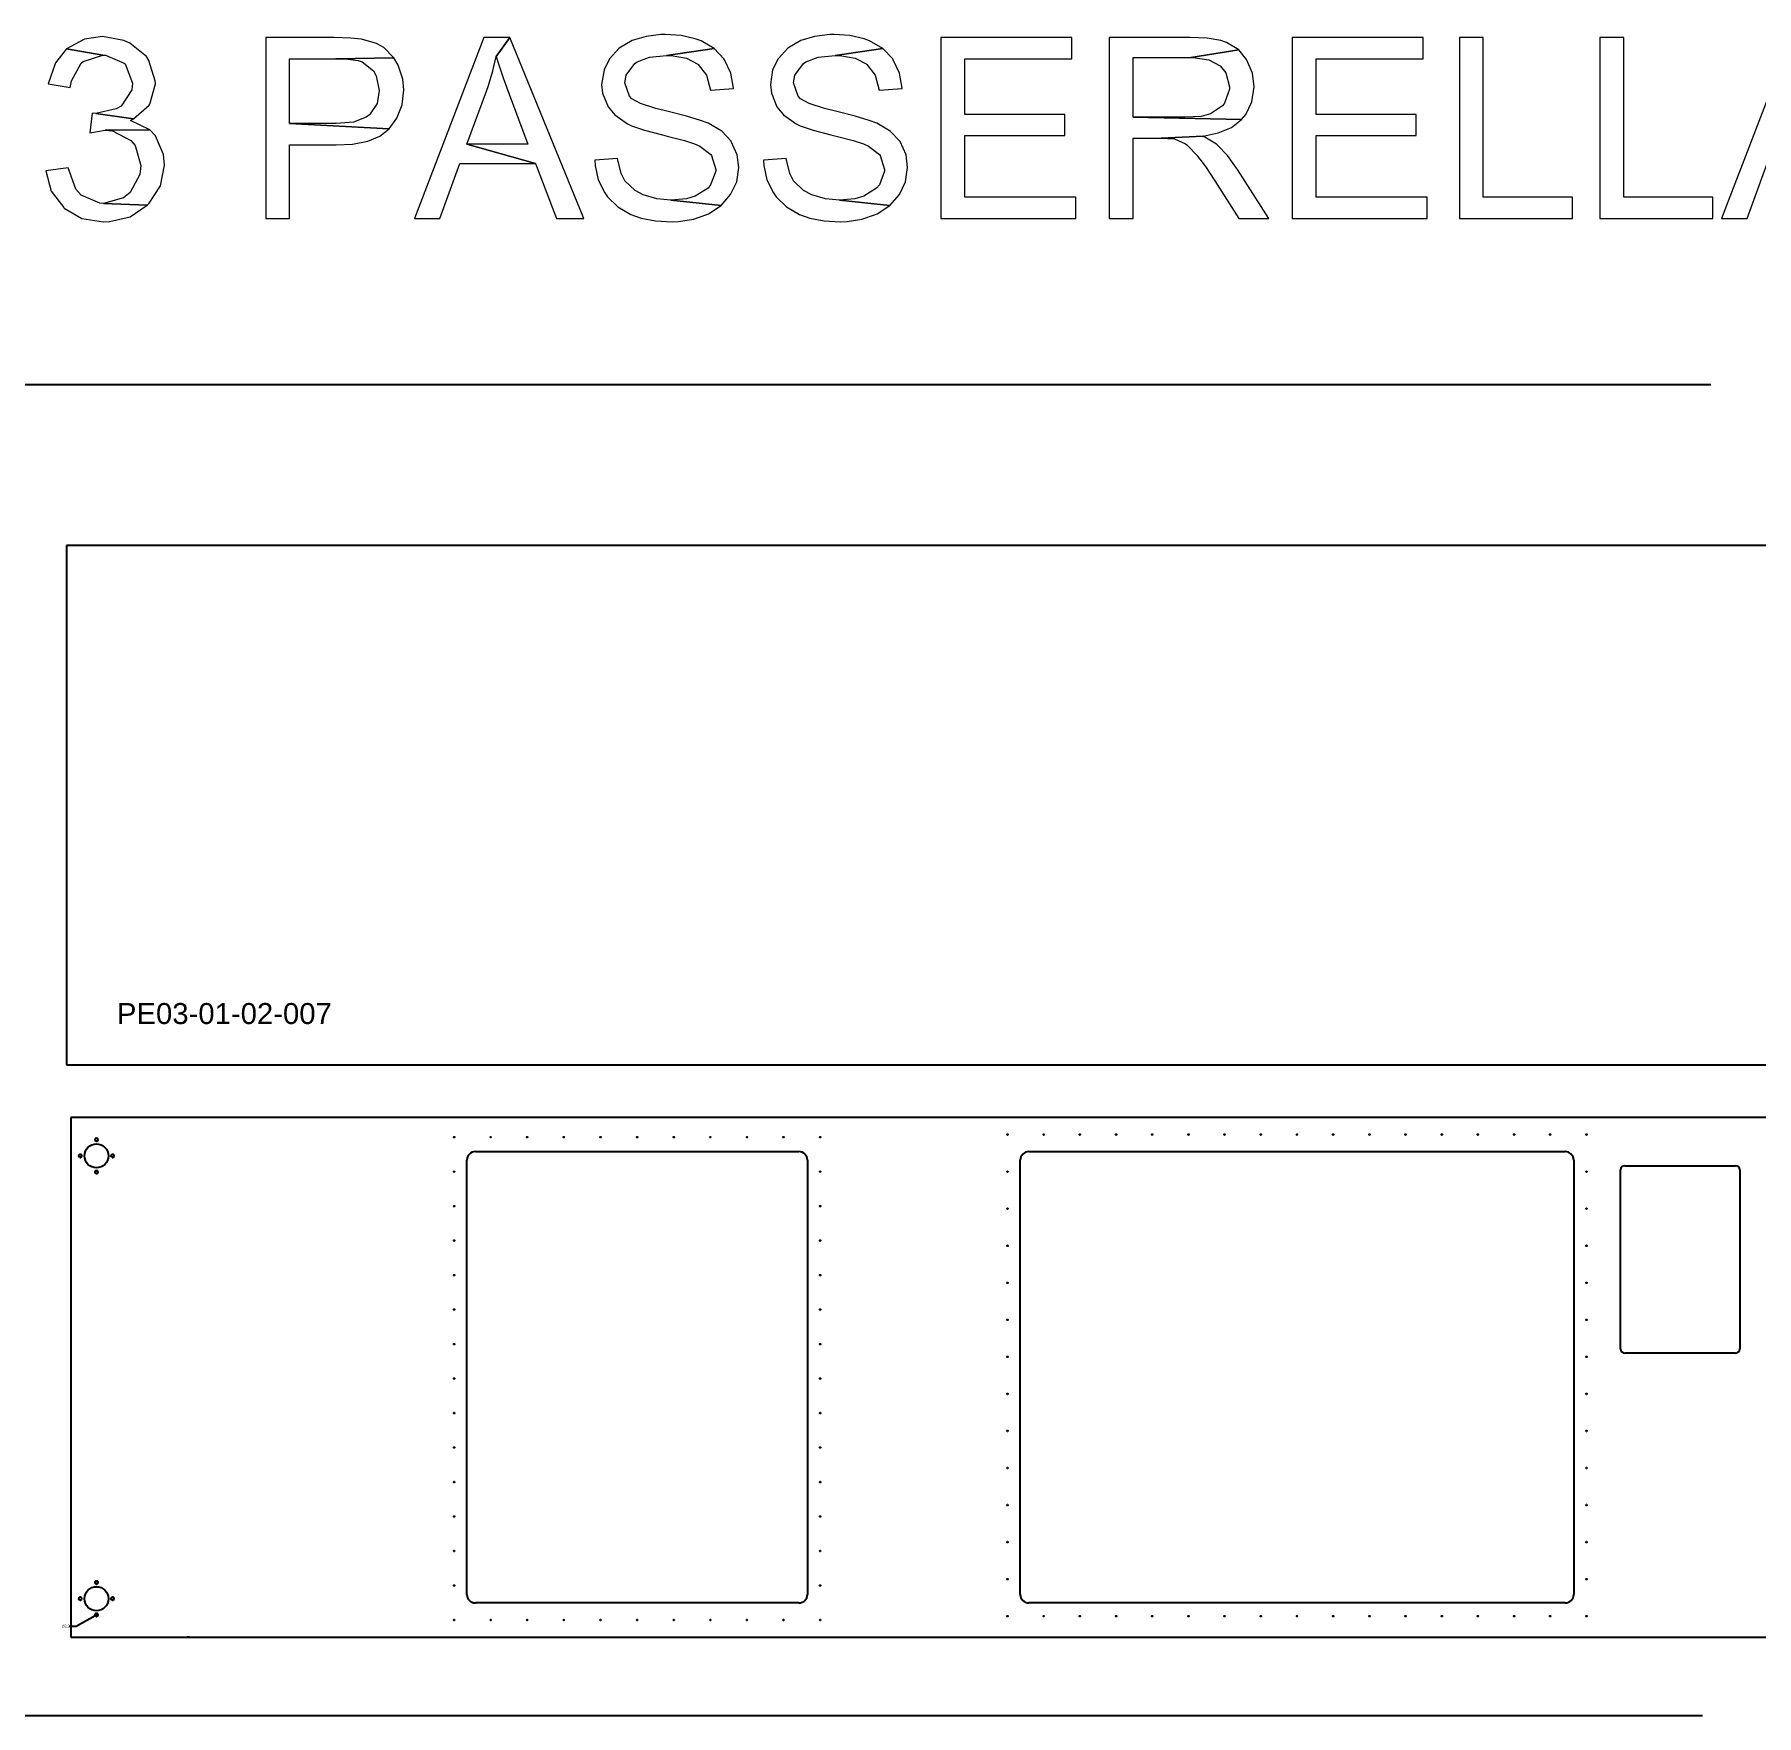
# Model space of a CAD drawing. Header units: millimetres. Extents: x 977 to 12288, y -94 to 5752.
# Drawn here: x 8145 to 10168, y 3583 to 5557 of the extents above; entities that cross this region are included whole.
import ezdxf

# ---------------------------------------------------------------- set-up
doc = ezdxf.new("R2010")
doc.units = ezdxf.units.MM
doc.linetypes.add('HIDDEN', pattern=[1.905, 1.27, -0.635])
doc.layers.add('IGES$LEVEL$17', color=179, linetype='Continuous')
doc.styles.add('SLDTEXTSTYLE0', font='TXT', dxfattribs={"width": 0.75})
doc.styles.get("Standard").update_dxf_attribs({"font": 'arial.ttf'})
doc.dimstyles.new('SLDDIMSTYLE5', dxfattribs={"dimtxt": 3.5, "dimasz": 3.302, "dimexe": 0, "dimexo": 0.0625, "dimgap": 0.875, "dimtad": 0, "dimtih": 1, "dimtoh": 1, "dimdec": 8, "dimrnd": 1e-09, "dimzin": 12, "dimdsep": 46, "dimtxsty": 'SLDTEXTSTYLE0', "dimsah": 1, "dimcen": 0, "dimadec": 0, "dimazin": 3, "dimtfac": 1, "dimtdec": 8, "dimtmove": 0, "dimatfit": 3, "dimfxl": 1, "dimfrac": 2, "dimtolj": 1, "dimtzin": 12, "dimarcsym": 0})

# ---------------------------------------------------------------- blocks, each defined once
blk = doc.blocks.new('*D140')
at = {"layer": 'Defpoints', "color": 0, "transparency": 16777216}
for p in [(8219.7, 3702.4), (8216.9, 3700.8)]:
    blk.add_point(p, dxfattribs=at)
at = {"layer": 'IGES$LEVEL$17', "color": 0, "lineweight": -2, "transparency": 16777216}
for p, q in [((8186.6, 3688.3), (8194.3, 3688.3)), ((8194.3, 3688.3), (8216.9, 3700.8))]:
    blk.add_line(p, q, dxfattribs=at)
at = {"layer": 'IGES$LEVEL$17', "color": 0, "transparency": 16777216}
blk.add_solid([(8216.6, 3701.3), (8217.1, 3700.3), (8219.7, 3702.4)], dxfattribs=at)
at = {"layer": 'IGES$LEVEL$17', "color": 0, "transparency": 16777216, "insert": (8177.8, 3690.1), "char_height": 3.5, "attachment_point": 1, "style": 'SLDTEXTSTYLE0'}
blk.add_mtext('\\A1;∅3.3', dxfattribs=at)

msp = doc.modelspace()

# ---------------------------------------------------------------- linework, layer by layer
at = {"color": 7, "linetype": 'Continuous', "lineweight": 25}
for p, q in [((12283.15329591, 4957.43327825), (8183.15329591, 4957.43327825)), ((8183.15329591, 4957.43327825), (8183.15329591, 4347.43327825)), ((8183.15329591, 4347.43327825), (12283.15329591, 4347.43327825)), ((8188.29654678, 4285.56871487), (8188.29654678, 3675.56871487)), ((12288.29654678, 4285.56871487), (8188.29654678, 4285.56871487)), ((8327.70248008, 4285.56871487), (8324.70248008, 4285.56871487)), ((8653.29654678, 3725.56871487), (8653.29654678, 4235.56871487)), ((8663.29654678, 4245.56871487), (9043.29654678, 4245.56871487)), ((9053.29654678, 4235.56871487), (9053.29654678, 3725.56871487)), ((9303.29654678, 3725.56871487), (9303.29654678, 4235.56871487)), ((9313.29654678, 4245.56871487), (9943.29654678, 4245.56871487)), ((9953.29654678, 4235.56871487), (9953.29654678, 3725.56871487)), ((10013.29654678, 4229.06871487), (10143.29654678, 4229.06871487)), ((10008.29654678, 4014.06871487), (10008.29654678, 4224.06871487)), ((10148.29654678, 4224.06871487), (10148.29654678, 4014.06871487)), ((10143.29654678, 4009.06871487), (10013.29654678, 4009.06871487)), ((9043.29654678, 3715.56871487), (8663.29654678, 3715.56871487)), ((9943.29654678, 3715.56871487), (9313.29654678, 3715.56871487)), ((8188.29654678, 3675.56871487), (12288.29654678, 3675.56871487)), ((8327.70248008, 3675.56871487), (8324.70248008, 3675.56871487))]:
    msp.add_line(p, q, dxfattribs=at)
at = {"color": 0, "lineweight": 0}
for points in [[(8225.2582845, 5554.94973497), (8204.10555569, 5551.84733474), (8183.23486327, 5540.56587937), (8225.82235727, 5533.23293339), (8228.9247575, 5533.23293339), (8250.92359546, 5523.92573271), (8252.051741, 5522.79758717), (8260.79486891, 5500.23467644), (8259.94875975, 5492.61969407), (8247.25712247, 5473.15918356), (8241.61639478, 5470.05678334), (8217.36126575, 5464.69809204), (8261.64097806, 5458.21125521), (8280.25537941, 5474.56936549), (8280.81945218, 5475.69751102), (8287.5883254, 5499.67060367), (8287.30628901, 5503.05504028), (8279.97334303, 5527.02813294), (8276.8709428, 5531.54071508), (8257.4104323, 5547.33475259), (8250.35952269, 5550.43715282)], [(8497.14135882, 5553.82158943), (8417.04302572, 5553.82158943), (8417.04302572, 5341.16615579), (8444.96462775, 5341.16615579), (8444.96462775, 5427.75132572), (8499.67968627, 5427.75132572), (8518.85816039, 5428.59743487), (8536.90848898, 5432.26390786), (8551.29234457, 5438.18667193), (8562.00972717, 5446.64776346), (8444.96462775, 5452.85256391), (8444.96462775, 5528.72035124), (8499.39764989, 5528.72035124), (8567.65045485, 5530.13053316), (8555.80492672, 5541.97606129), (8547.06179881, 5546.77067983), (8529.57554299, 5551.84733474), (8517.16594209, 5553.25751666)], [(8703.59199201, 5553.82158943), (8673.4140989, 5553.82158943), (8591.6235475, 5341.16615579), (8621.51940422, 5341.16615579), (8644.9284241, 5405.75248776), (8733.76988511, 5405.75248776), (8653.10747924, 5428.59743487), (8676.51649913, 5490.92747577), (8678.7727902, 5497.69634898), (8683.84944512, 5514.61853203), (8687.79795449, 5531.54071508)], [(8703.59199201, 5553.82158943), (8687.79795449, 5531.54071508), (8690.61831834, 5522.79758717), (8695.97700963, 5506.43947689), (8703.02791924, 5487.54303916), (8725.0267572, 5428.59743487), (8653.10747924, 5428.59743487), (8733.76988511, 5405.75248776), (8758.58908691, 5341.16615579), (8790.74123471, 5341.16615579)], [(8886.63360531, 5557.48806242), (8881.27491401, 5557.48806242), (8863.7886582, 5555.23177135), (8847.43054792, 5550.43715282), (8832.20058317, 5541.41198853), (8820.91912781, 5529.00238762), (8814.43229097, 5516.02871395), (8811.61192713, 5498.82449452), (8812.74007267, 5488.38914831), (8819.2269095, 5472.5951108), (8827.12392826, 5463.00587374), (8841.78982023, 5452.57052752), (8846.86647515, 5450.31423645), (8861.81440351, 5444.95554515), (8882.96713232, 5439.59685385), (8888.60786, 5438.18667193), (8908.91447966, 5432.82798063), (8920.76000779, 5428.87947125), (8926.96480825, 5426.3411438), (8939.93848192, 5416.46987035), (8940.78459107, 5415.34172482), (8945.86124598, 5398.98361454), (8945.5792096, 5397.00935985), (8939.65644553, 5380.93328595), (8936.55404531, 5376.98477657), (8921.32408056, 5367.6775759), (8911.17077073, 5364.57517567), (8892.83840576, 5362.88295737), (8952.06604643, 5356.67815691), (8963.06546542, 5369.3697942), (8970.3984114, 5384.31772256), (8972.93673886, 5401.23990561), (8970.96248417, 5416.18783397), (8963.91157457, 5431.6998351), (8963.91157457, 5431.98187148), (8952.6301192, 5443.82739961), (8936.55404531, 5453.13460029), (8927.8109174, 5456.5190369), (8911.45280712, 5461.59569181), (8889.73600554, 5466.95438311), (8875.35214995, 5470.33881972), (8857.30182136, 5476.26158379), (8847.14851153, 5481.90231147), (8844.32814769, 5485.0047117), (8838.96945639, 5500.79874921), (8840.37963831, 5509.8239135), (8850.53294814, 5523.36165994), (8853.35331198, 5525.33591463), (8867.73716758, 5530.97664231), (8887.76175085, 5532.66886062), (8943.60495491, 5540.84791576), (8928.37499017, 5550.15511644), (8921.60611695, 5552.41140751), (8904.96597028, 5556.35991689)], [(9084.62314698, 5557.48806242), (9079.54649207, 5557.48806242), (9061.77819986, 5555.23177135), (9045.70212597, 5550.43715282), (9030.19012484, 5541.41198853), (9018.90866947, 5529.00238762), (9012.42183264, 5516.02871395), (9009.88350518, 5498.82449452), (9011.01165072, 5488.38914831), (9017.49848755, 5472.5951108), (9025.11346993, 5463.00587374), (9040.06139829, 5452.57052752), (9044.85601682, 5450.31423645), (9060.08598156, 5444.95554515), (9080.95667399, 5439.59685385), (9086.87943805, 5438.18667193), (9106.90402133, 5432.82798063), (9119.03158584, 5428.87947125), (9124.95434991, 5426.3411438), (9137.92802358, 5416.46987035), (9138.77413273, 5415.34172482), (9143.85078765, 5398.98361454), (9143.85078765, 5397.00935985), (9137.92802358, 5380.93328595), (9134.54358697, 5376.98477657), (9119.59565861, 5367.6775759), (9109.1603124, 5364.57517567), (9091.10998381, 5362.88295737), (9150.0555881, 5356.67815691), (9161.33704347, 5369.3697942), (9168.38795307, 5384.31772256), (9170.92628053, 5401.23990561), (9169.23406222, 5416.18783397), (9162.18315262, 5431.6998351), (9161.90111623, 5431.98187148), (9150.61966087, 5443.82739961), (9134.82562336, 5453.13460029), (9125.80045906, 5456.5190369), (9109.44234878, 5461.59569181), (9087.72554721, 5466.95438311), (9073.34169161, 5470.33881972), (9055.29136303, 5476.26158379), (9045.1380532, 5481.90231147), (9042.31768936, 5485.0047117), (9036.95899806, 5500.79874921), (9038.36917998, 5509.8239135), (9048.80452619, 5523.36165994), (9051.34285365, 5525.33591463), (9065.72670924, 5530.97664231), (9085.75129252, 5532.66886062), (9141.87653296, 5540.84791576), (9126.36453183, 5550.15511644), (9119.877695, 5552.41140751), (9103.23754833, 5556.35991689)], [(9363.83916728, 5553.82158943), (9209.84730154, 5553.82158943), (9209.84730154, 5341.16615579), (9368.63378581, 5341.16615579), (9368.63378581, 5366.26739398), (9238.05093995, 5366.26739398), (9238.05093995, 5438.7507447), (9355.66011214, 5438.7507447), (9355.66011214, 5463.5699465), (9238.05093995, 5463.5699465), (9238.05093995, 5528.72035124), (9363.83916728, 5528.72035124)], [(9502.31903189, 5553.82158943), (9407.8368432, 5553.82158943), (9407.8368432, 5341.16615579), (9436.04048162, 5341.16615579), (9436.04048162, 5435.64834447), (9468.75670218, 5435.64834447), (9518.1130694, 5437.90463555), (9535.59932522, 5441.85314493), (9551.39336273, 5448.33998176), (9563.23889087, 5457.64718244), (9436.04048162, 5460.18550989), (9436.04048162, 5530.41256955), (9503.44717743, 5530.41256955), (9559.85445426, 5539.43773384), (9545.47059867, 5548.18086175), (9538.98376183, 5550.43715282), (9522.90768793, 5552.97548028)], [(9776.45839728, 5553.82158943), (9622.46653154, 5553.82158943), (9622.46653154, 5341.16615579), (9781.25301581, 5341.16615579), (9781.25301581, 5366.26739398), (9650.67016995, 5366.26739398), (9650.67016995, 5438.7507447), (9768.27934214, 5438.7507447), (9768.27934214, 5463.5699465), (9650.67016995, 5463.5699465), (9650.67016995, 5528.72035124), (9776.45839728, 5528.72035124)], [(9846.96749331, 5553.82158943), (9819.04589128, 5553.82158943), (9819.04589128, 5341.16615579), (9951.88502821, 5341.16615579), (9951.88502821, 5366.26739398), (9846.96749331, 5366.26739398)], [(10012.24081442, 5553.82158943), (9984.037176, 5553.82158943), (9984.037176, 5341.16615579), (10116.87631293, 5341.16615579), (10116.87631293, 5366.26739398), (10012.24081442, 5366.26739398)], [(10238.99806727, 5553.82158943), (10208.82017416, 5553.82158943), (10127.02962276, 5341.16615579), (10156.92547948, 5341.16615579), (10180.33449937, 5405.75248776), (10269.17596037, 5405.75248776), (10188.51355451, 5428.59743487), (10211.92257439, 5490.92747577), (10214.17886546, 5497.69634898), (10219.25552038, 5514.61853203), (10223.20402975, 5531.54071508)], [(8183.23486327, 5540.56587937), (8169.97915321, 5524.20776909), (8161.51806169, 5499.67060367), (8187.46540903, 5495.15802153), (8189.15762733, 5503.05504028), (8200.4390827, 5523.64369633), (8202.69537377, 5525.61795101), (8225.82235727, 5533.23293339)], [(8567.65045485, 5530.13053316), (8499.39764989, 5528.72035124), (8510.96114164, 5528.72035124), (8525.62703361, 5527.02813294), (8530.42165214, 5525.33591463), (8543.6773622, 5514.61853203), (8546.77976242, 5508.69576797), (8550.16419903, 5491.49154853), (8547.90790796, 5476.26158379), (8538.88274367, 5463.00587374), (8534.93423429, 5460.18550989), (8520.26834231, 5454.54478221), (8499.96172266, 5452.85256391), (8444.96462775, 5452.85256391), (8562.00972717, 5446.64776346), (8571.03489146, 5459.05736436), (8577.23969191, 5474.85140187), (8579.2139466, 5492.33765769), (8578.08580106, 5505.02929497), (8572.72710976, 5521.38740525)], [(8943.60495491, 5540.84791576), (8887.76175085, 5532.66886062), (8893.40247853, 5532.66886062), (8911.45280712, 5529.56646039), (8924.70851717, 5522.51555079), (8924.99055356, 5522.23351441), (8934.861827, 5509.54187712), (8939.37440915, 5492.0556213), (8966.44990202, 5494.02987599), (8966.44990202, 5494.59394876), (8963.3475018, 5512.08020458), (8956.01455581, 5527.5922057), (8955.16844666, 5528.72035124)], [(9141.87653296, 5540.84791576), (9085.75129252, 5532.66886062), (9091.3920202, 5532.66886062), (9109.44234878, 5529.56646039), (9122.98009522, 5522.51555079), (9122.98009522, 5522.23351441), (9132.85136867, 5509.54187712), (9137.6459872, 5492.0556213), (9164.43944369, 5494.02987599), (9164.43944369, 5494.59394876), (9161.61907985, 5512.08020458), (9154.00409748, 5527.5922057), (9153.44002471, 5528.72035124)], [(9559.85445426, 5539.43773384), (9503.44717743, 5530.41256955), (9506.26754127, 5530.41256955), (9524.88194262, 5527.5922057), (9538.13765268, 5520.82333248), (9544.9065259, 5512.36224096), (9548.85503527, 5496.00413068), (9548.85503527, 5493.18376684), (9543.21430759, 5476.82565656), (9540.95801652, 5473.72325633), (9526.85619731, 5464.13401927), (9515.85677833, 5461.31365543), (9496.67830421, 5460.18550989), (9436.04048162, 5460.18550989), (9563.23889087, 5457.64718244), (9568.0335094, 5463.5699465), (9575.36645538, 5478.51787486), (9577.90478284, 5496.00413068), (9575.93052815, 5512.08020458), (9569.16165493, 5527.87424209)], [(8213.13071999, 5464.98012842), (8210.31035614, 5441.85314493), (8228.64272111, 5444.95554515), (8280.81945218, 5445.51961792), (8258.25654145, 5456.5190369), (8261.64097806, 5458.21125521), (8217.36126575, 5464.69809204)], [(8280.81945218, 5445.51961792), (8228.64272111, 5444.95554515), (8237.10381264, 5444.109436), (8258.53857783, 5433.11001702), (8263.61523275, 5427.18725295), (8270.38410597, 5403.49619668), (8269.25596043, 5393.06085047), (8257.69246868, 5371.90812166), (8250.07748631, 5365.70332121), (8226.38643004, 5358.93444799), (8277.71705195, 5356.9601933), (8280.25537941, 5359.21648437), (8293.51108947, 5379.80514041), (8298.02367161, 5404.06026945), (8296.89552608, 5416.46987035), (8287.5883254, 5438.46870832)], [(9518.1130694, 5437.90463555), (9468.75670218, 5435.64834447), (9484.26870331, 5434.80223532), (9497.24237698, 5428.87947125), (9498.93459528, 5427.75132572), (9511.62623257, 5414.77765205), (9511.62623257, 5414.49561566), (9520.65139686, 5402.36805115), (9531.93285223, 5385.4458681), (9559.85445426, 5341.16615579), (9595.39103866, 5341.16615579), (9558.44427234, 5398.98361454), (9557.3161268, 5400.39379646), (9546.5987442, 5415.34172482), (9535.03525245, 5427.46928933), (9533.62507053, 5428.59743487)], [(8184.92708157, 5400.95786922), (8158.69769785, 5397.29139623), (8165.18453468, 5373.60033996), (8179.85042666, 5354.13982946), (8180.41449943, 5353.57575669), (8201.00315547, 5341.44819217), (8226.38643004, 5337.49968279), (8233.43733964, 5337.78171918), (8257.69246868, 5343.42244686), (8277.71705195, 5356.9601933), (8226.38643004, 5358.93444799), (8222.43792066, 5359.21648437), (8200.15704632, 5368.80572143), (8194.23428225, 5375.85663104)], [(8830.22632849, 5411.95728821), (8803.71490838, 5409.70099713), (8803.99694476, 5403.77823307), (8807.66341775, 5386.85605002), (8815.27840013, 5371.34404889), (8818.66283674, 5366.83146674), (8830.50836487, 5354.98593861), (8846.020366, 5345.96077432), (8857.86589413, 5341.73022856), (8874.78807718, 5338.62782833), (8894.24858768, 5337.49968279), (8901.86357006, 5337.78171918), (8919.34982587, 5340.60208302), (8935.14386339, 5345.96077432), (8937.11811807, 5346.80688347), (8952.06604643, 5356.67815691), (8892.83840576, 5362.88295737), (8876.48029548, 5364.29313929), (8860.40422159, 5369.08775782), (8850.81498453, 5374.16441273), (8838.96945639, 5385.72790448), (8834.45687425, 5394.18899601)], [(9028.21587015, 5411.95728821), (9001.70445004, 5409.70099713), (9001.98648643, 5403.77823307), (9005.65295942, 5386.85605002), (9013.54997818, 5371.34404889), (9016.6523784, 5366.83146674), (9028.77994292, 5354.98593861), (9044.00990766, 5345.96077432), (9056.13747218, 5341.73022856), (9073.05965523, 5338.62782833), (9092.23812935, 5337.49968279), (9099.85311172, 5337.78171918), (9117.33936754, 5340.60208302), (9133.41544144, 5345.96077432), (9135.38969612, 5346.80688347), (9150.0555881, 5356.67815691), (9091.10998381, 5362.88295737), (9074.46983715, 5364.29313929), (9058.39376325, 5369.08775782), (9048.80452619, 5374.16441273), (9036.95899806, 5385.72790448), (9032.7284523, 5394.18899601)]]:
    msp.add_lwpolyline(points, close=True, dxfattribs=at)
for points in [[(6844.76147532, 5146.31600859), (10114.27231226, 5146.31600859)], [(6835.20999809, 3583.36979072), (10104.72083503, 3583.36979072)]]:
    msp.add_lwpolyline(points)
at = {"color": 7, "linetype": 'Continuous', "lineweight": 25}
for centre, radius in [((8218.29654678, 4240.56871487), 14.1), ((8218.29654678, 4259.56871487), 1.65), ((8638.29654678, 4262.56871487), 0.5), ((8681.29654678, 4262.56871487), 0.5), ((8724.29654678, 4262.56871487), 0.5), ((8767.29654678, 4262.56871487), 0.5), ((8810.29654678, 4262.56871487), 0.5), ((8853.29654678, 4262.56871487), 0.5), ((8896.29654678, 4262.56871487), 0.5), ((8939.29654678, 4262.56871487), 0.5), ((8982.29654678, 4262.56871487), 0.5), ((9025.29654678, 4262.56871487), 0.5), ((9068.29654678, 4262.56871487), 0.5), ((9288.29654678, 4265.56871487), 0.5), ((9330.79654678, 4265.56871487), 0.5), ((9373.29654678, 4265.56871487), 0.5), ((9415.79654678, 4265.56871487), 0.5), ((9458.29654678, 4265.56871487), 0.5), ((9500.79654678, 4265.56871487), 0.5), ((9543.29654678, 4265.56871487), 0.5), ((9585.79654678, 4265.56871487), 0.5), ((9628.29654678, 4265.56871487), 0.5), ((9670.79654678, 4265.56871487), 0.5), ((9713.29654678, 4265.56871487), 0.5), ((9755.79654678, 4265.56871487), 0.5), ((9798.29654678, 4265.56871487), 0.5), ((9840.79654678, 4265.56871487), 0.5), ((9883.29654678, 4265.56871487), 0.5), ((9925.79654678, 4265.56871487), 0.5), ((9968.29654678, 4265.56871487), 0.5), ((8199.29654678, 4240.56871487), 1.65), ((8237.29654678, 4240.56871487), 1.65), ((8218.29654678, 4221.56871487), 1.65), ((8638.29654678, 4222.06871487), 0.5), ((9068.29654678, 4222.06871487), 0.5), ((9288.29654678, 4222.06871487), 0.5), ((9968.29654678, 4222.06871487), 0.5), ((8638.29654678, 4181.56871487), 0.5), ((9068.29654678, 4181.56871487), 0.5), ((9288.29654678, 4178.56871487), 0.5), ((9968.29654678, 4178.56871487), 0.5), ((8638.29654678, 4141.06871487), 0.5), ((9068.29654678, 4141.06871487), 0.5), ((9288.29654678, 4135.06871487), 0.5), ((9968.29654678, 4135.06871487), 0.5), ((8638.29654678, 4100.56871487), 0.5), ((9068.29654678, 4100.56871487), 0.5), ((9288.29654678, 4091.56871487), 0.5), ((9968.29654678, 4091.56871487), 0.5), ((8638.29654678, 4060.06871487), 0.5), ((9068.29654678, 4060.06871487), 0.5), ((9288.29654678, 4048.06871487), 0.5), ((9968.29654678, 4048.06871487), 0.5), ((8638.29654678, 4019.56871487), 0.5), ((9068.29654678, 4019.56871487), 0.5), ((9288.29654678, 4004.56871487), 0.5), ((9968.29654678, 4004.56871487), 0.5), ((8638.29654678, 3979.06871487), 0.5), ((9068.29654678, 3979.06871487), 0.5), ((9288.29654678, 3961.06871487), 0.5), ((9968.29654678, 3961.06871487), 0.5), ((8638.29654678, 3938.56871487), 0.5), ((9068.29654678, 3938.56871487), 0.5), ((9288.29654678, 3917.56871487), 0.5), ((9968.29654678, 3917.56871487), 0.5), ((8638.29654678, 3898.06871487), 0.5), ((9068.29654678, 3898.06871487), 0.5), ((9288.29654678, 3874.06871487), 0.5), ((9968.29654678, 3874.06871487), 0.5), ((8638.29654678, 3857.56871487), 0.5), ((9068.29654678, 3857.56871487), 0.5), ((9288.29654678, 3830.56871487), 0.5), ((9968.29654678, 3830.56871487), 0.5), ((8638.29654678, 3817.06871487), 0.5), ((9068.29654678, 3817.06871487), 0.5), ((9288.29654678, 3787.06871487), 0.5), ((9968.29654678, 3787.06871487), 0.5), ((8638.29654678, 3776.56871487), 0.5), ((9068.29654678, 3776.56871487), 0.5), ((9288.29654678, 3743.56871487), 0.5), ((9968.29654678, 3743.56871487), 0.5), ((8199.29654678, 3720.56871487), 1.65), ((8218.29654678, 3720.56871487), 14.1), ((8218.29654678, 3739.56871487), 1.65), ((8237.29654678, 3720.56871487), 1.65), ((8638.29654678, 3736.06871487), 0.5), ((9068.29654678, 3736.06871487), 0.5), ((8218.29654678, 3701.56871487), 1.65), ((8638.29654678, 3695.56871487), 0.5), ((8681.29654678, 3695.56871487), 0.5), ((8724.29654678, 3695.56871487), 0.5), ((8767.29654678, 3695.56871487), 0.5), ((8810.29654678, 3695.56871487), 0.5), ((8853.29654678, 3695.56871487), 0.5), ((8896.29654678, 3695.56871487), 0.5), ((8939.29654678, 3695.56871487), 0.5), ((8982.29654678, 3695.56871487), 0.5), ((9025.29654678, 3695.56871487), 0.5), ((9068.29654678, 3695.56871487), 0.5), ((9288.29654678, 3700.06871487), 0.5), ((9330.79654678, 3700.06871487), 0.5), ((9373.29654678, 3700.06871487), 0.5), ((9415.79654678, 3700.06871487), 0.5), ((9458.29654678, 3700.06871487), 0.5), ((9500.79654678, 3700.06871487), 0.5), ((9543.29654678, 3700.06871487), 0.5), ((9585.79654678, 3700.06871487), 0.5), ((9628.29654678, 3700.06871487), 0.5), ((9670.79654678, 3700.06871487), 0.5), ((9713.29654678, 3700.06871487), 0.5), ((9755.79654678, 3700.06871487), 0.5), ((9798.29654678, 3700.06871487), 0.5), ((9840.79654678, 3700.06871487), 0.5), ((9883.29654678, 3700.06871487), 0.5), ((9925.79654678, 3700.06871487), 0.5), ((9968.29654678, 3700.06871487), 0.5)]:
    msp.add_circle(centre, radius, dxfattribs=at)
at = {"color": 7, "linetype": 'HIDDEN', "lineweight": 18}
for centre in [(8218.29654678, 4259.56871487), (8199.29654678, 4240.56871487), (8237.29654678, 4240.56871487), (8218.29654678, 4221.56871487), (8199.29654678, 3720.56871487), (8218.29654678, 3739.56871487), (8237.29654678, 3720.56871487), (8218.29654678, 3701.56871487)]:
    msp.add_arc(centre, 2.15, 255, 195, dxfattribs=at)
at = {"color": 7, "linetype": 'Continuous', "lineweight": 25}
for centre, radius, start, end in [((8663.29654678, 4235.56871487), 10, 90, 180), ((9043.29654678, 4235.56871487), 10, 0, 90), ((9313.29654678, 4235.56871487), 10, 90, 180), ((9943.29654678, 4235.56871487), 10, 0, 90), ((10013.29654678, 4224.06871487), 5, 90, 180), ((10143.29654678, 4224.06871487), 5, 0, 90), ((10013.29654678, 4014.06871487), 5, 180, 270), ((10143.29654678, 4014.06871487), 5, 270, 0), ((8663.29654678, 3725.56871487), 10, 180, 270), ((9043.29654678, 3725.56871487), 10, 270, 0), ((9313.29654678, 3725.56871487), 10, 180, 270), ((9943.29654678, 3725.56871487), 10, 270, 0)]:
    msp.add_arc(centre, radius, start, end, dxfattribs=at)

# ---------------------------------------------------------------- texts
at = {"color": 4, "insert": (8242.31576662, 4420.04642531), "char_height": 24.6257431566, "attachment_point": 1}
msp.add_mtext_dynamic_manual_height_columns('PE03-01-02-007', width=2337.0758264188, gutter_width=123.12871578, heights=[0], dxfattribs=at)

# ---------------------------------------------------------------- dimensions: what is measured, and where the dimension line sits
at = {"layer": 'IGES$LEVEL$17'}
dim = msp.add_diameter_dim_2p(p1=(8216.851803762, 3700.771709457), p2=(8219.741289791, 3702.365720276), dimstyle='SLDDIMSTYLE5', dxfattribs=at)
dim.commit()
dim.dimension.update_dxf_attribs({"geometry": '*D140', "text_midpoint": (8181.778892384, 3688.343306847), "dimtype": 163})

doc.saveas('drawing.dxf')
